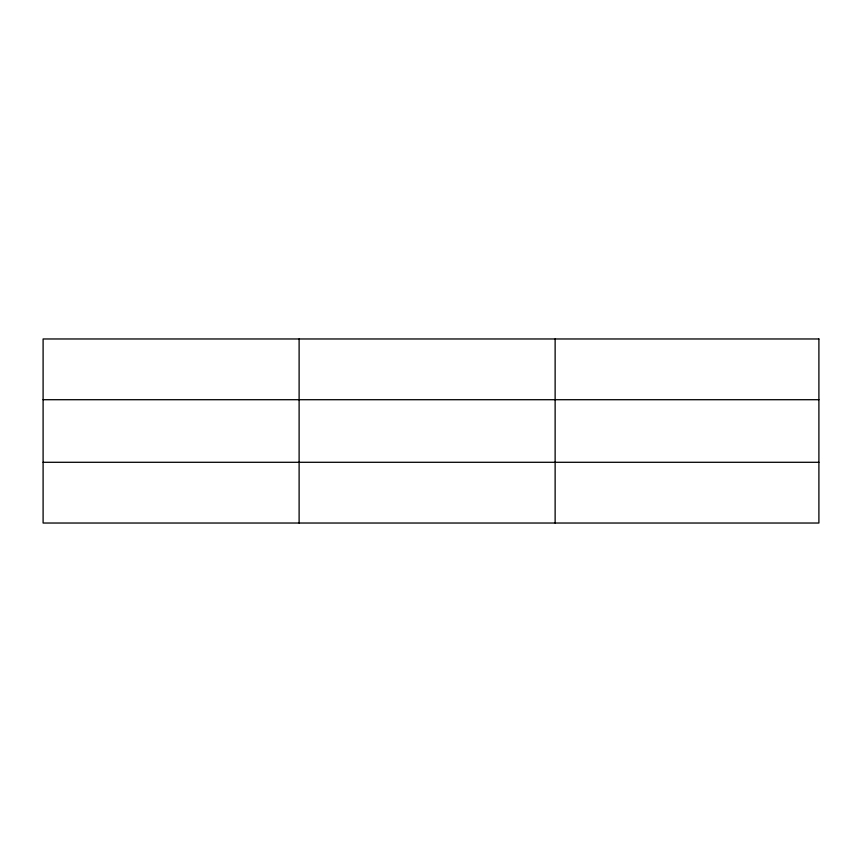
<?xml version="1.0" encoding="UTF-8"?>
<svg xmlns="http://www.w3.org/2000/svg" width="862" height="862" viewBox="0 0 862 862"><rect width="100%" height="100%" fill="white"/><g stroke="black" fill="none" stroke-linecap="round" stroke-linejoin="round"><path stroke-width="1.29" d="M299.114 523.029L299.114 338.971M555.128 523.029L555.128 338.971M43.1 399.709L818.9 399.709M43.1 462.291L818.9 462.291M818.9 338.971L818.9 523.029L43.1 523.029L43.1 338.971L818.9 338.971"/></g></svg>
